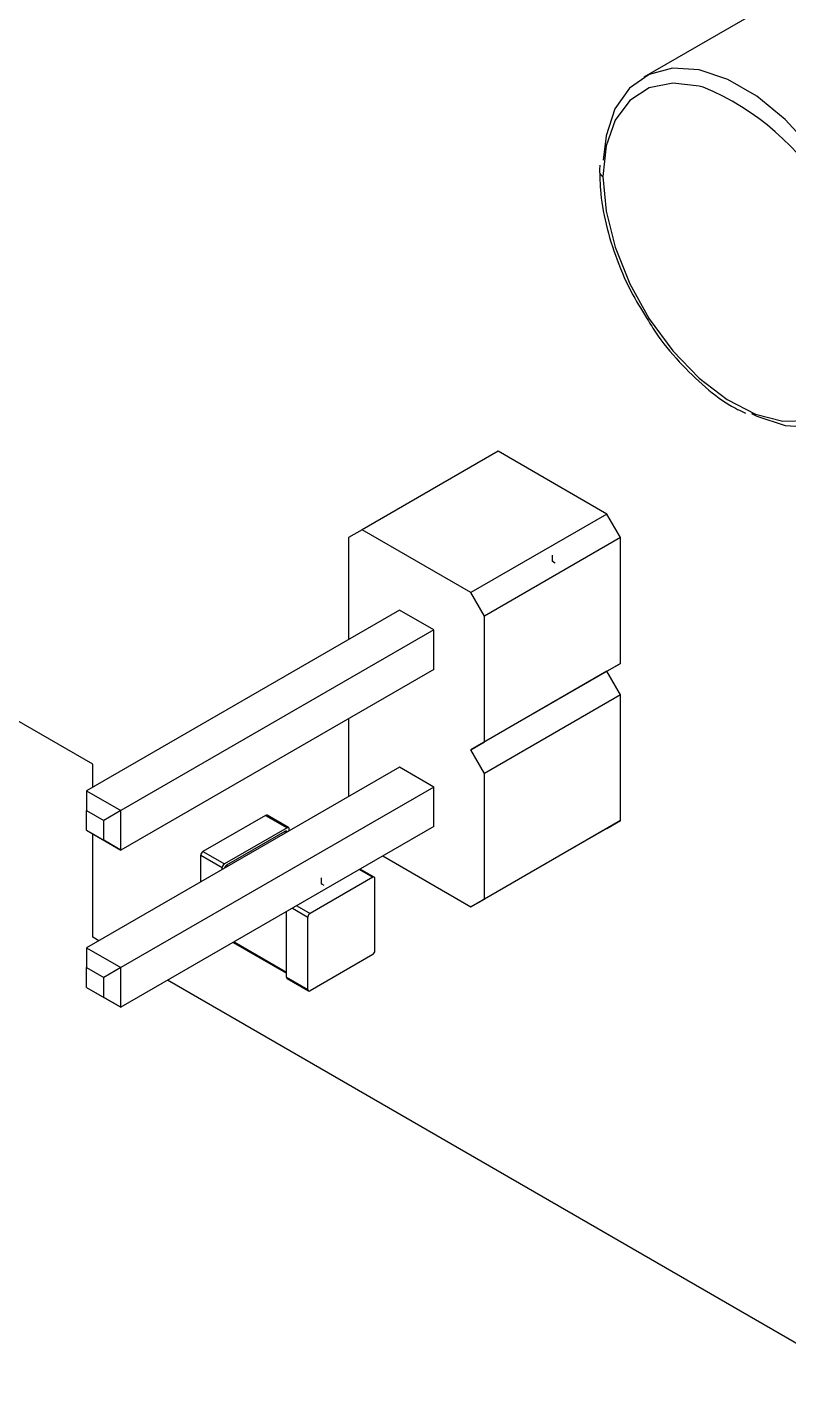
# Model space of a CAD drawing. Header units: millimetres. Extents: x 2 to 294, y 2 to 208.
# Drawn here: x 235.88 to 245.92, y 93.14 to 110.95 of the extents above; entities that cross this region are included whole.
import ezdxf

# ---------------------------------------------------------------- set-up
doc = ezdxf.new("R2010")
doc.units = ezdxf.units.MM
doc.header["$PDSIZE"] = -1

msp = doc.modelspace()

# ---------------------------------------------------------------- linework, layer by layer
at = {"color": 7, "linetype": 'Continuous', "lineweight": 25}
for p, q in [((246.917, 111.961), (244.018, 110.287)), ((243.436, 109.07), (243.436, 109.036)), ((242.096, 105.349), (240.3, 104.312)), ((243.533, 104.52), (242.096, 105.349)), ((243.533, 104.52), (241.737, 103.483)), ((243.713, 104.209), (243.533, 104.52)), ((240.3, 104.312), (240.121, 104.209)), ((240.121, 104.209), (240.121, 102.865)), ((241.737, 103.483), (240.3, 104.312)), ((243.713, 104.209), (241.917, 103.172)), ((243.713, 102.549), (243.713, 104.209)), ((241.917, 103.172), (241.737, 103.483)), ((240.792, 103.252), (236.663, 100.869)), ((241.245, 102.991), (240.792, 103.252)), ((241.917, 101.513), (241.917, 103.172)), ((241.245, 102.991), (237.116, 100.607)), ((241.245, 102.469), (241.245, 102.991)), ((241.245, 102.469), (237.116, 100.085)), ((243.533, 102.446), (241.737, 101.409)), ((243.713, 102.549), (241.917, 101.513)), ((243.533, 102.446), (243.713, 102.549)), ((243.713, 102.135), (243.533, 102.446)), ((236.744, 101.217), (235.064, 102.186)), ((243.713, 102.135), (241.917, 101.098)), ((243.713, 100.475), (243.713, 102.135)), ((240.121, 101.82), (240.121, 100.791)), ((241.737, 101.409), (241.917, 101.513)), ((241.917, 101.098), (241.737, 101.409)), ((240.792, 101.178), (236.663, 98.795)), ((236.744, 100.915), (236.744, 101.217)), ((241.245, 100.917), (240.792, 101.178)), ((241.917, 99.439), (241.917, 101.098)), ((236.663, 100.869), (236.663, 100.607)), ((236.663, 100.869), (237.116, 100.607)), ((241.245, 100.917), (237.116, 98.533)), ((241.245, 100.395), (241.245, 100.917)), ((236.663, 100.607), (236.889, 100.477)), ((236.663, 100.346), (236.663, 100.607)), ((237.116, 100.607), (236.889, 100.477)), ((236.889, 100.215), (236.889, 100.477)), ((237.116, 100.085), (237.116, 100.607)), ((239.026, 100.543), (238.199, 100.066)), ((239.026, 100.543), (239.309, 100.38)), ((239.329, 100.382), (239.046, 100.545)), ((243.713, 100.475), (241.917, 99.439)), ((243.533, 100.372), (243.713, 100.475)), ((236.663, 100.346), (236.889, 100.215)), ((236.663, 100.346), (237.116, 100.085)), ((236.663, 100.346), (236.663, 100.346)), ((236.744, 98.936), (236.744, 100.299)), ((241.245, 100.395), (237.116, 98.011)), ((239.309, 100.38), (238.482, 99.903)), ((239.281, 100.331), (238.51, 99.886)), ((239.281, 100.331), (239.303, 100.318)), ((239.315, 100.325), (239.301, 100.333)), ((239.337, 100.338), (239.337, 100.364)), ((243.533, 100.372), (241.737, 99.335)), ((237.116, 100.085), (236.889, 100.215)), ((238.171, 100.017), (238.453, 99.854)), ((238.171, 99.665), (238.171, 100.017)), ((238.199, 100.066), (238.482, 99.903)), ((240.573, 100.007), (241.737, 99.335)), ((238.453, 99.828), (238.453, 99.854)), ((238.51, 99.886), (238.532, 99.874)), ((240.44, 99.727), (239.613, 99.249)), ((240.265, 99.829), (240.44, 99.727)), ((240.46, 99.729), (240.276, 99.835)), ((240.469, 98.755), (240.469, 99.711)), ((241.737, 99.335), (241.917, 99.439)), ((239.302, 98.408), (239.302, 99.273)), ((239.381, 99.318), (239.585, 99.201)), ((239.437, 99.351), (239.613, 99.249)), ((239.585, 98.245), (239.585, 99.201)), ((236.825, 98.888), (236.744, 98.936)), ((238.598, 98.867), (239.302, 98.46)), ((238.61, 98.873), (239.302, 98.474)), ((236.663, 98.795), (236.663, 98.533)), ((236.663, 98.795), (237.116, 98.533)), ((240.44, 98.706), (239.613, 98.229)), ((236.663, 98.533), (236.889, 98.403)), ((236.663, 98.272), (236.663, 98.533)), ((237.116, 98.533), (236.889, 98.403)), ((237.116, 98.011), (237.116, 98.533)), ((236.889, 98.141), (236.889, 98.403)), ((246.779, 93.142), (237.731, 98.366)), ((239.302, 98.408), (239.585, 98.245)), ((239.31, 98.39), (239.593, 98.227)), ((236.663, 98.272), (236.889, 98.141)), ((236.663, 98.272), (237.116, 98.011)), ((236.663, 98.272), (236.663, 98.272)), ((237.116, 98.011), (236.889, 98.141))]:
    msp.add_line(p, q, dxfattribs=at)
at = {"color": 7, "linetype": 'Continuous'}
for p, q in [((242.815, 103.897), (242.815, 103.976)), ((242.815, 103.897), (242.815, 103.976)), ((242.815, 103.897), (242.849, 103.878)), ((242.815, 103.897), (242.849, 103.878)), ((239.762, 99.641), (239.762, 99.72)), ((239.762, 99.641), (239.762, 99.72)), ((239.762, 99.641), (239.796, 99.622)), ((239.762, 99.641), (239.796, 99.622))]:
    msp.add_line(p, q, dxfattribs=at)
at = {"color": 7, "linetype": 'Continuous', "lineweight": 25, "flags": 128}
for points in [[(245.442, 105.846), (245.51, 105.813), (245.886, 105.689), (246.237, 105.666), (246.548, 105.748), (246.805, 105.929), (246.997, 106.203), (247.116, 106.556), (247.156, 106.974), (247.116, 107.439), (246.997, 107.93), (246.805, 108.425), (246.548, 108.903), (246.237, 109.344), (245.886, 109.727), (245.51, 110.036), (245.126, 110.258), (244.75, 110.383), (244.399, 110.405), (244.088, 110.324), (243.831, 110.142), (243.638, 109.869), (243.52, 109.515), (243.481, 109.191)], [(244.801, 110.155), (244.748, 110.17), (244.4, 110.21), (244.09, 110.147), (243.833, 109.981), (243.64, 109.722), (243.52, 109.381), (243.479, 108.975)], [(243.479, 108.975), (243.52, 108.521), (243.64, 108.042), (243.833, 107.56), (244.09, 107.097), (244.4, 106.675), (244.748, 106.314), (245.118, 106.031), (245.492, 105.839), (245.853, 105.746), (246.184, 105.757), (246.47, 105.873), (246.696, 106.086), (246.854, 106.388), (246.909, 106.594)]]:
    msp.add_lwpolyline(points, dxfattribs=at)
at = {"color": 7, "linetype": 'Continuous', "lineweight": 25}
for centre, radius, start, end in [((243.501, 106.981), 3.43, 353.5256, 67.7204), ((243.511, 109.043), 0.0754, 185.7114, 245.6239), ((239.038, 100.527), 0.0201, 65.686, 125.6182), ((239.292, 100.315), 0.0201, 65.686, 125.6182), ((239.32, 100.367), 0.0175, 350.786, 129.2033), ((238.232, 100.014), 0.0615, 122.6055, 177.3945), ((238.515, 99.851), 0.0615, 122.6055, 177.3945), ((238.544, 99.834), 0.0628, 122.9672, 169.7198), ((240.451, 99.714), 0.0175, 350.786, 129.2033), ((239.646, 99.198), 0.0615, 122.6055, 177.3945), ((240.407, 98.758), 0.0615, 302.6055, 357.3945), ((239.322, 98.406), 0.0201, 174.3796, 234.302), ((239.602, 98.242), 0.0175, 170.786, 309.2033)]:
    msp.add_arc(centre, radius, start, end, dxfattribs=at)
for points, knots in [([(243.439, 109.127), (243.438, 109.119), (243.436, 109.101), (243.436, 109.082), (243.436, 109.07)], [0, 0, 0, 0, 0.406264, 1, 1, 1, 1]), ([(243.436, 109.036), (243.438, 108.959), (243.444, 108.738), (243.51, 108.349), (243.656, 107.878), (243.847, 107.442), (244.009, 107.184), (244.081, 107.07)], [0, 0, 0, 0, 0.122625, 0.354779, 0.586713, 0.81829, 1, 1, 1, 1]), ([(244.081, 107.07), (244.1, 107.038), (244.205, 106.859), (244.443, 106.569), (244.784, 106.224), (245.098, 105.979), (245.292, 105.885), (245.362, 105.852)], [0, 0, 0, 0, 0.0566874, 0.3206843, 0.5851267, 0.8503974, 1, 1, 1, 1])]:
    msp.add_open_spline(points, degree=3, knots=knots, dxfattribs=at)
at = {"color": 7, "linetype": 'Continuous'}
for p in [(242.815, 103.897), (242.815, 103.897), (239.762, 99.641), (239.762, 99.641)]:
    msp.add_point(p, dxfattribs=at)

doc.saveas('drawing.dxf')
